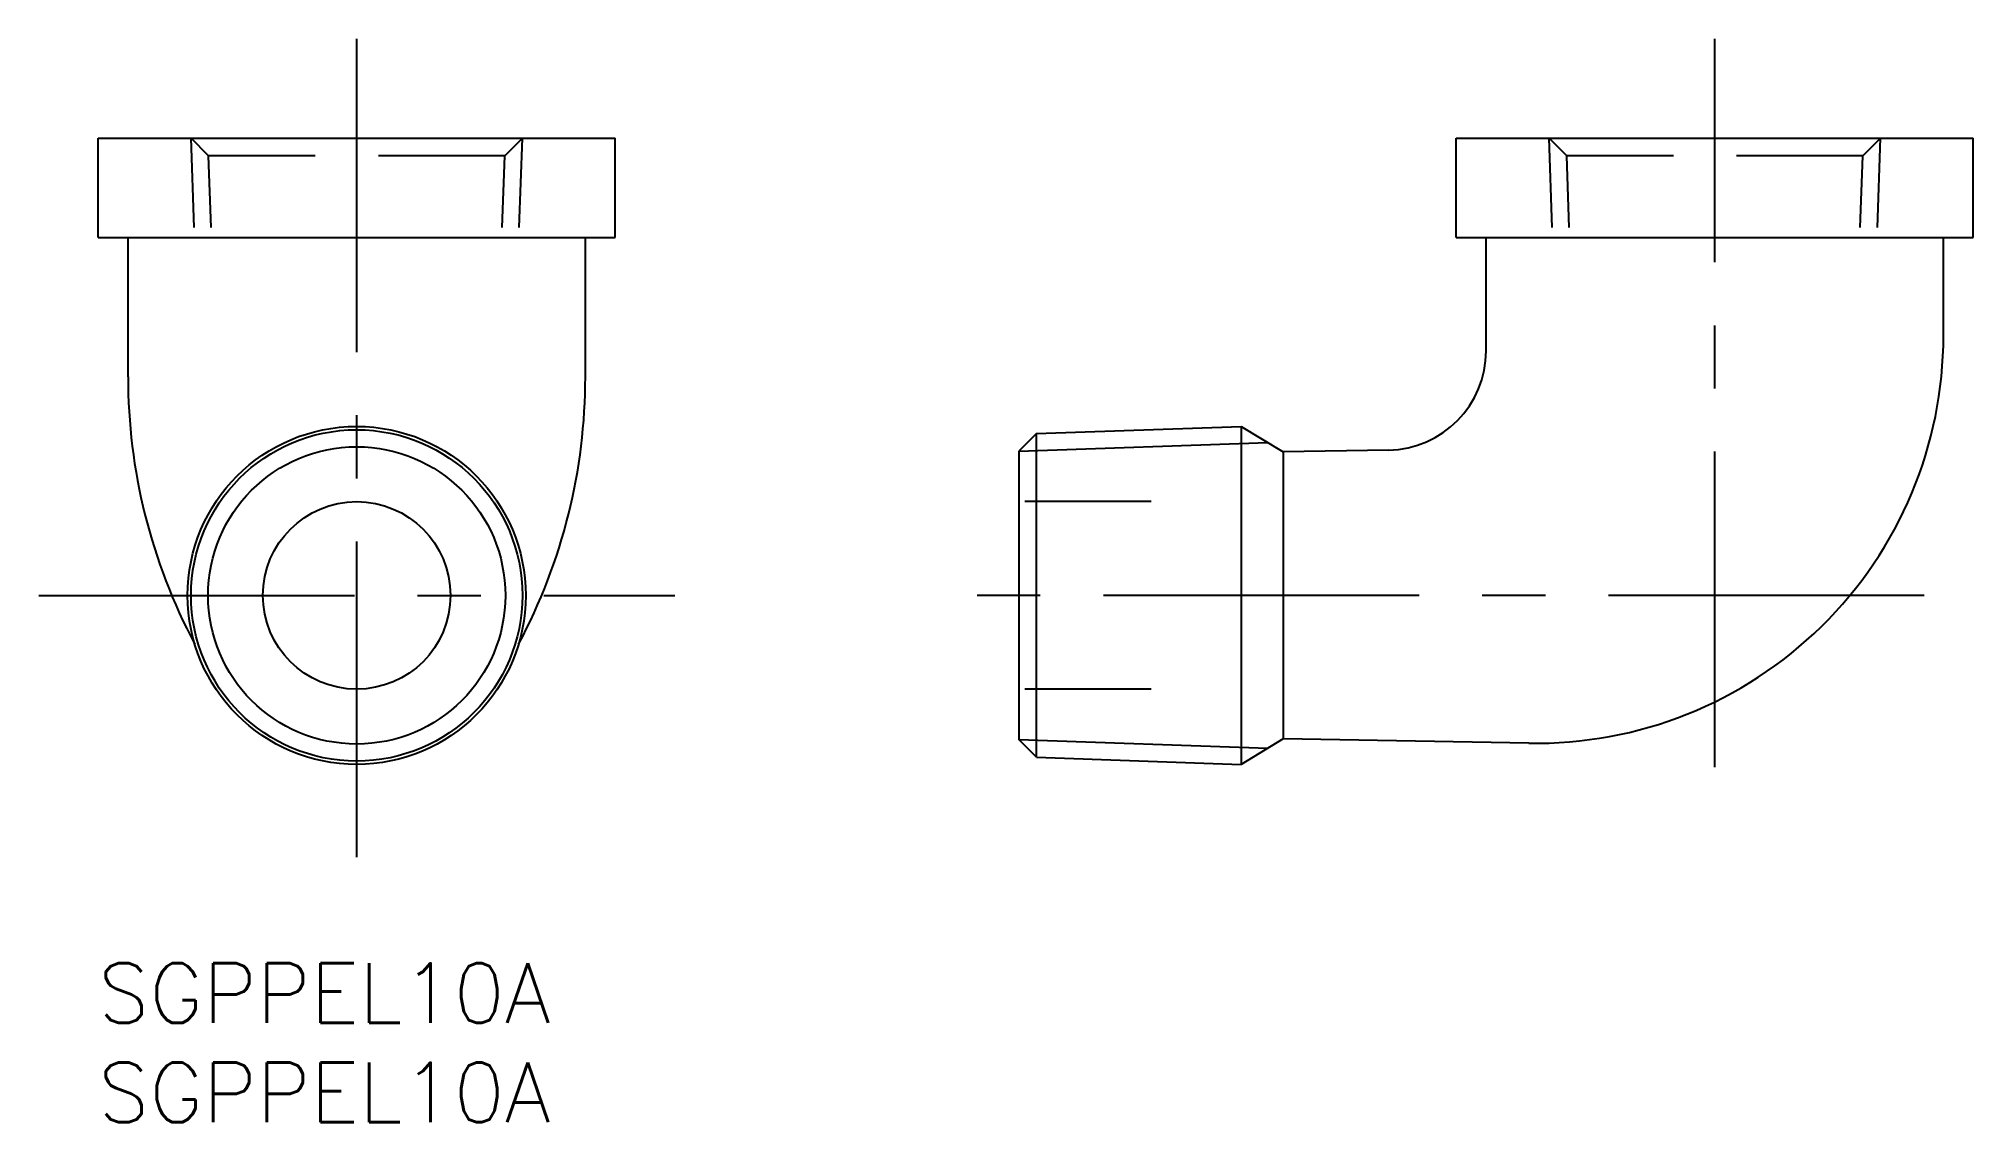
# Model space of a CAD drawing. Extents: x -3 to 94.3, y -8 to 46.5.
import ezdxf

# ---------------------------------------------------------------- set-up
doc = ezdxf.new("R2010")
doc.units = 0
doc.header["$LTSCALE"] = 0.5
doc.linetypes.add('CENTER', pattern=[50.8, 31.75, -6.35, 6.35, -6.35])
doc.linetypes.add('DASHED', pattern=[19.05, 12.7, -6.35])
for name, color, linetype in [('MSM_CENTER', 1, 'CENTER'), ('MSM_CONTINUOUS', 7, 'CONTINUOUS'), ('MSM_DASHED', 4, 'DASHED'), ('MSM_NARROW', 5, 'CONTINUOUS'), ('MSM_PART_NUMBER', 7, 'CONTINUOUS')]:
    doc.layers.add(name, color=color, linetype=linetype)
doc.styles.get("Standard").update_dxf_attribs({"font": 'txt.shx', "height": 3, "bigfont": 'bigfont.shx'})

# ---------------------------------------------------------------- blocks, each defined once
blk = doc.blocks.new('*U7')
at = {"layer": 'MSM_PART_NUMBER'}
blk.add_text('SGPPEL10A', height=3, dxfattribs=at).set_placement((0, -3))
blk = doc.blocks.new('*U8')
at = {"layer": 'MSM_PART_NUMBER'}
blk.add_text('SGPPEL10A', height=3, dxfattribs=at).set_placement((0, -8))

msp = doc.modelspace()

# ---------------------------------------------------------------- linework, layer by layer
at = {"layer": 'MSM_CENTER'}
for p, q in [((13, 5.335), (13, 46.5)), ((81.292, 9.858), (81.292, 46.5)), ((-2.991, 18.5), (28.991, 18.5)), ((91.824, 18.5), (41.292, 18.5))]:
    msp.add_line(p, q, dxfattribs=at)
at = {"layer": 'MSM_CONTINUOUS'}
for p, q in [((0, 41.5), (26, 41.5)), ((0, 36.5), (0, 41.5)), ((26, 36.5), (26, 41.5)), ((68.292, 41.5), (94.292, 41.5)), ((68.292, 36.5), (68.292, 41.5)), ((94.292, 36.5), (94.292, 41.5)), ((0, 36.5), (26, 36.5)), ((1.5, 29.5), (1.5, 36.5)), ((24.5, 29.5), (24.5, 36.5)), ((68.292, 36.5), (94.292, 36.5)), ((69.792, 30.807), (69.792, 36.5)), ((92.792, 31.566), (92.792, 36.5)), ((47.179, 26.64), (46.292, 25.753)), ((47.179, 26.64), (57.481, 27)), ((47.179, 10.36), (47.179, 26.64)), ((57.481, 27), (57.481, 10)), ((57.481, 27), (59.592, 25.715)), ((46.292, 25.753), (46.292, 11.247)), ((64.879, 25.807), (59.592, 25.715)), ((59.592, 25.715), (59.592, 11.285)), ((47.179, 10.36), (46.292, 11.247)), ((59.592, 11.285), (57.481, 10)), ((71.934, 11.069), (59.592, 11.285)), ((47.179, 10.36), (57.481, 10))]:
    msp.add_line(p, q, dxfattribs=at)
for radius in [8.5, 8.331, 4.715]:
    msp.add_circle((13, 18.5), radius, dxfattribs=at)
for centre, radius, start, end in [((72.292, 31.566), 20.5, 268.99999, 0.00002), ((64.792, 30.807), 5, 270.99998, 0.00002), ((30.132, 29.5), 28.632, 180, 208.01754), ((-4.132, 29.5), 28.632, 331.98246, 0)]:
    msp.add_arc(centre, radius, start, end, dxfattribs=at)
at = {"layer": 'MSM_DASHED'}
for p, q in [((5.556, 40.613), (4.669, 41.5)), ((4.826, 37), (4.669, 41.5)), ((20.444, 40.613), (21.331, 41.5)), ((21.174, 37), (21.331, 41.5)), ((73.848, 40.613), (72.961, 41.5)), ((73.118, 37), (72.961, 41.5)), ((88.736, 40.613), (89.623, 41.5)), ((89.466, 37), (89.623, 41.5)), ((20.444, 40.613), (5.556, 40.613)), ((5.682, 37), (5.556, 40.613)), ((20.318, 37), (20.444, 40.613)), ((73.974, 37), (73.848, 40.613)), ((88.736, 40.613), (73.848, 40.613)), ((88.61, 37), (88.736, 40.613)), ((52.942, 23.215), (46.292, 23.215)), ((52.942, 13.785), (46.292, 13.785))]:
    msp.add_line(p, q, dxfattribs=at)
at = {"layer": 'MSM_NARROW'}
for p, q in [((46.292, 25.753), (58.811, 26.19)), ((46.292, 11.247), (58.811, 10.81))]:
    msp.add_line(p, q, dxfattribs=at)
msp.add_circle((13, 18.5), 7.475, dxfattribs=at)

# ---------------------------------------------------------------- block references
at = {"layer": 'MSM_CONTINUOUS'}
for name in ['*U7', '*U8']:
    msp.add_blockref(name, (0, 0), dxfattribs=at)

doc.saveas('drawing.dxf')
